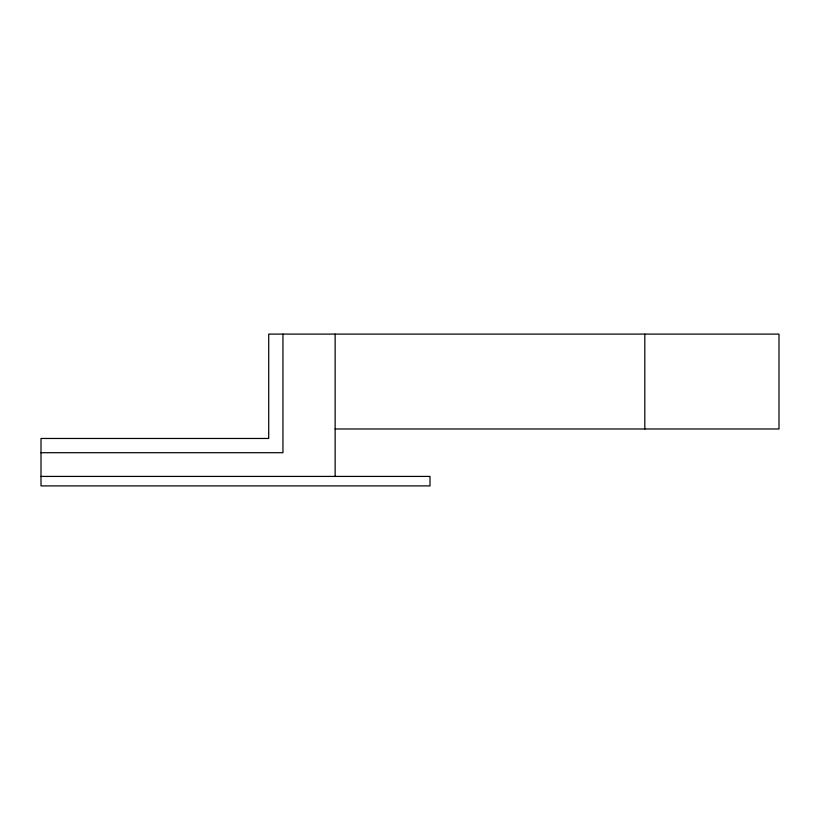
<?xml version="1.0" encoding="UTF-8"?>
<svg xmlns="http://www.w3.org/2000/svg" width="820" height="820" viewBox="0 0 820 820"><rect width="100%" height="100%" fill="white"/><g stroke="black" fill="none" stroke-linecap="round" stroke-linejoin="round"><path stroke-width="1.23" d="M335.134 428.973L779 428.973L779 334.099L268.714 334.099L268.714 438.464L41 438.464L41 485.901L430.008 485.901L430.008 476.42L41 476.42M41 452.702L282.951 452.702L282.951 334.099M644.817 334.099L644.817 428.973M335.134 334.099L335.134 476.42"/></g></svg>
